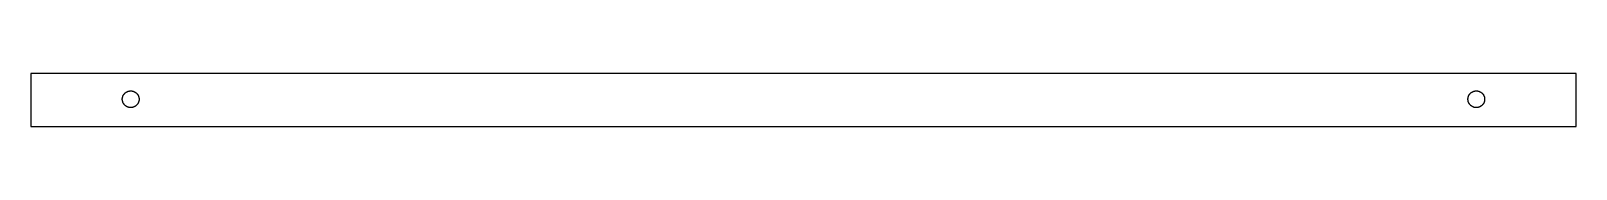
# Model space of a CAD drawing. Header units: millimetres. Extents: x 3793 to 3913, y 1397 to 1401.
import ezdxf

# ---------------------------------------------------------------- set-up
doc = ezdxf.new("R2010")
doc.units = ezdxf.units.MM
doc.header["$MEASUREMENT"] = 0
doc.layers.add('Laser$LaserCut1', color=1, linetype='Continuous', true_color=0xff0000)
doc.layers.add('Laser$LaserCut2', color=3, linetype='Continuous', true_color=0x00ff00)

msp = doc.modelspace()

# ---------------------------------------------------------------- linework, layer by layer
at = {"layer": 'Laser$LaserCut1'}
for points in [[(3913.26, 1400.8), (3793.26, 1400.8)], [(3793.26, 1400.8), (3793.26, 1396.8)], [(3913.26, 1396.8), (3913.26, 1400.8)], [(3793.26, 1396.8), (3793.26, 1396.68)], [(3913.26, 1396.68), (3913.26, 1396.8)], [(3793.26, 1396.68), (3913.26, 1396.68)]]:
    msp.add_lwpolyline(points, dxfattribs=at)
at = {"layer": 'Laser$LaserCut2'}
for points in [[(3801.01, 1399.45), (3801.03, 1399.45), (3801.04, 1399.45), (3801.06, 1399.45), (3801.07, 1399.45), (3801.09, 1399.45), (3801.1, 1399.45), (3801.12, 1399.44), (3801.13, 1399.44), (3801.15, 1399.44), (3801.16, 1399.44), (3801.18, 1399.43), (3801.19, 1399.43), (3801.21, 1399.42), (3801.22, 1399.42), (3801.24, 1399.41), (3801.25, 1399.41), (3801.27, 1399.4), (3801.28, 1399.39), (3801.3, 1399.39), (3801.31, 1399.38), (3801.33, 1399.37), (3801.34, 1399.36), (3801.35, 1399.36), (3801.37, 1399.35), (3801.38, 1399.34), (3801.4, 1399.33), (3801.41, 1399.32), (3801.42, 1399.31), (3801.44, 1399.3), (3801.45, 1399.29), (3801.46, 1399.27), (3801.47, 1399.26), (3801.48, 1399.25), (3801.5, 1399.24), (3801.51, 1399.23), (3801.52, 1399.21), (3801.53, 1399.2), (3801.54, 1399.19), (3801.55, 1399.17), (3801.56, 1399.16), (3801.57, 1399.14), (3801.57, 1399.13), (3801.58, 1399.12), (3801.59, 1399.1), (3801.6, 1399.09), (3801.6, 1399.07), (3801.61, 1399.06), (3801.62, 1399.04), (3801.62, 1399.03), (3801.63, 1399.01), (3801.63, 1399), (3801.64, 1398.98), (3801.64, 1398.97), (3801.65, 1398.95), (3801.65, 1398.94), (3801.65, 1398.92), (3801.65, 1398.91), (3801.66, 1398.89), (3801.66, 1398.88), (3801.66, 1398.86), (3801.66, 1398.85), (3801.66, 1398.83), (3801.66, 1398.82), (3801.66, 1398.8), (3801.66, 1398.79), (3801.66, 1398.77), (3801.66, 1398.76), (3801.66, 1398.74), (3801.66, 1398.73), (3801.66, 1398.71), (3801.65, 1398.7), (3801.65, 1398.68), (3801.65, 1398.67), (3801.65, 1398.65), (3801.64, 1398.64), (3801.64, 1398.62), (3801.63, 1398.61), (3801.63, 1398.59), (3801.62, 1398.58), (3801.62, 1398.56), (3801.61, 1398.55), (3801.6, 1398.53), (3801.6, 1398.52), (3801.59, 1398.5), (3801.58, 1398.49), (3801.57, 1398.48), (3801.57, 1398.46), (3801.56, 1398.45), (3801.55, 1398.43), (3801.54, 1398.42), (3801.53, 1398.41), (3801.52, 1398.39), (3801.51, 1398.38), (3801.5, 1398.37), (3801.48, 1398.36), (3801.47, 1398.34), (3801.46, 1398.33), (3801.45, 1398.32), (3801.44, 1398.31), (3801.42, 1398.3), (3801.41, 1398.29), (3801.4, 1398.28), (3801.38, 1398.27), (3801.37, 1398.26), (3801.35, 1398.25), (3801.34, 1398.24), (3801.33, 1398.23), (3801.31, 1398.23), (3801.3, 1398.22), (3801.28, 1398.21), (3801.27, 1398.21), (3801.25, 1398.2), (3801.24, 1398.19), (3801.22, 1398.19), (3801.21, 1398.18), (3801.19, 1398.18), (3801.18, 1398.17), (3801.16, 1398.17), (3801.15, 1398.17), (3801.13, 1398.16), (3801.12, 1398.16), (3801.1, 1398.16), (3801.09, 1398.16), (3801.07, 1398.16), (3801.06, 1398.15), (3801.04, 1398.15), (3801.03, 1398.15), (3801.01, 1398.15), (3801, 1398.15), (3800.98, 1398.15), (3800.97, 1398.15), (3800.95, 1398.16), (3800.94, 1398.16), (3800.92, 1398.16), (3800.91, 1398.16), (3800.89, 1398.16), (3800.88, 1398.17), (3800.86, 1398.17), (3800.85, 1398.17), (3800.83, 1398.18), (3800.82, 1398.18), (3800.8, 1398.19), (3800.79, 1398.19), (3800.77, 1398.2), (3800.76, 1398.21), (3800.74, 1398.21), (3800.73, 1398.22), (3800.71, 1398.23), (3800.7, 1398.23), (3800.69, 1398.24), (3800.67, 1398.25), (3800.66, 1398.26), (3800.64, 1398.27), (3800.63, 1398.28), (3800.62, 1398.29), (3800.6, 1398.3), (3800.59, 1398.31), (3800.58, 1398.32), (3800.57, 1398.33), (3800.55, 1398.34), (3800.54, 1398.36), (3800.53, 1398.37), (3800.52, 1398.38), (3800.51, 1398.39), (3800.5, 1398.41), (3800.49, 1398.42), (3800.48, 1398.43), (3800.47, 1398.45), (3800.46, 1398.46), (3800.45, 1398.48), (3800.44, 1398.49), (3800.44, 1398.5), (3800.43, 1398.52), (3800.42, 1398.53), (3800.41, 1398.55), (3800.41, 1398.56), (3800.4, 1398.58), (3800.4, 1398.59), (3800.39, 1398.61), (3800.39, 1398.62), (3800.38, 1398.64), (3800.38, 1398.65), (3800.38, 1398.67), (3800.37, 1398.68), (3800.37, 1398.7), (3800.37, 1398.71), (3800.37, 1398.73), (3800.37, 1398.74), (3800.36, 1398.76), (3800.36, 1398.77), (3800.36, 1398.79), (3800.36, 1398.8), (3800.36, 1398.82), (3800.36, 1398.83), (3800.36, 1398.85), (3800.37, 1398.86), (3800.37, 1398.88), (3800.37, 1398.89), (3800.37, 1398.91), (3800.37, 1398.92), (3800.38, 1398.94), (3800.38, 1398.95), (3800.38, 1398.97), (3800.39, 1398.98), (3800.39, 1399), (3800.4, 1399.01), (3800.4, 1399.03), (3800.41, 1399.04), (3800.41, 1399.06), (3800.42, 1399.07), (3800.43, 1399.09), (3800.44, 1399.1), (3800.44, 1399.12), (3800.45, 1399.13), (3800.46, 1399.14), (3800.47, 1399.16), (3800.48, 1399.17), (3800.49, 1399.19), (3800.5, 1399.2), (3800.51, 1399.21), (3800.52, 1399.23), (3800.53, 1399.24), (3800.54, 1399.25), (3800.55, 1399.26), (3800.57, 1399.27), (3800.58, 1399.29), (3800.59, 1399.3), (3800.6, 1399.31), (3800.62, 1399.32), (3800.63, 1399.33), (3800.64, 1399.34), (3800.66, 1399.35), (3800.67, 1399.36), (3800.69, 1399.36), (3800.7, 1399.37), (3800.71, 1399.38), (3800.73, 1399.39), (3800.74, 1399.39), (3800.76, 1399.4), (3800.77, 1399.41), (3800.79, 1399.41), (3800.8, 1399.42), (3800.82, 1399.42), (3800.83, 1399.43), (3800.85, 1399.43), (3800.86, 1399.44), (3800.88, 1399.44), (3800.89, 1399.44), (3800.91, 1399.44), (3800.92, 1399.45), (3800.94, 1399.45), (3800.95, 1399.45), (3800.97, 1399.45), (3800.98, 1399.45), (3801, 1399.45), (3801.01, 1399.45)], [(3905.51, 1399.45), (3905.53, 1399.45), (3905.54, 1399.45), (3905.56, 1399.45), (3905.57, 1399.45), (3905.59, 1399.45), (3905.6, 1399.45), (3905.62, 1399.44), (3905.63, 1399.44), (3905.65, 1399.44), (3905.66, 1399.44), (3905.68, 1399.43), (3905.69, 1399.43), (3905.71, 1399.42), (3905.72, 1399.42), (3905.74, 1399.41), (3905.75, 1399.41), (3905.77, 1399.4), (3905.78, 1399.39), (3905.8, 1399.39), (3905.81, 1399.38), (3905.83, 1399.37), (3905.84, 1399.36), (3905.85, 1399.36), (3905.87, 1399.35), (3905.88, 1399.34), (3905.9, 1399.33), (3905.91, 1399.32), (3905.92, 1399.31), (3905.94, 1399.3), (3905.95, 1399.29), (3905.96, 1399.27), (3905.97, 1399.26), (3905.98, 1399.25), (3906, 1399.24), (3906.01, 1399.23), (3906.02, 1399.21), (3906.03, 1399.2), (3906.04, 1399.19), (3906.05, 1399.17), (3906.06, 1399.16), (3906.07, 1399.14), (3906.07, 1399.13), (3906.08, 1399.12), (3906.09, 1399.1), (3906.1, 1399.09), (3906.1, 1399.07), (3906.11, 1399.06), (3906.12, 1399.04), (3906.12, 1399.03), (3906.13, 1399.01), (3906.13, 1399), (3906.14, 1398.98), (3906.14, 1398.97), (3906.15, 1398.95), (3906.15, 1398.94), (3906.15, 1398.92), (3906.15, 1398.91), (3906.16, 1398.89), (3906.16, 1398.88), (3906.16, 1398.86), (3906.16, 1398.85), (3906.16, 1398.83), (3906.16, 1398.82), (3906.16, 1398.8), (3906.16, 1398.79), (3906.16, 1398.77), (3906.16, 1398.76), (3906.16, 1398.74), (3906.16, 1398.73), (3906.16, 1398.71), (3906.15, 1398.7), (3906.15, 1398.68), (3906.15, 1398.67), (3906.15, 1398.65), (3906.14, 1398.64), (3906.14, 1398.62), (3906.13, 1398.61), (3906.13, 1398.59), (3906.12, 1398.58), (3906.12, 1398.56), (3906.11, 1398.55), (3906.1, 1398.53), (3906.1, 1398.52), (3906.09, 1398.5), (3906.08, 1398.49), (3906.07, 1398.48), (3906.07, 1398.46), (3906.06, 1398.45), (3906.05, 1398.43), (3906.04, 1398.42), (3906.03, 1398.41), (3906.02, 1398.39), (3906.01, 1398.38), (3906, 1398.37), (3905.98, 1398.36), (3905.97, 1398.34), (3905.96, 1398.33), (3905.95, 1398.32), (3905.94, 1398.31), (3905.92, 1398.3), (3905.91, 1398.29), (3905.9, 1398.28), (3905.88, 1398.27), (3905.87, 1398.26), (3905.85, 1398.25), (3905.84, 1398.24), (3905.83, 1398.23), (3905.81, 1398.23), (3905.8, 1398.22), (3905.78, 1398.21), (3905.77, 1398.21), (3905.75, 1398.2), (3905.74, 1398.19), (3905.72, 1398.19), (3905.71, 1398.18), (3905.69, 1398.18), (3905.68, 1398.17), (3905.66, 1398.17), (3905.65, 1398.17), (3905.63, 1398.16), (3905.62, 1398.16), (3905.6, 1398.16), (3905.59, 1398.16), (3905.57, 1398.16), (3905.56, 1398.15), (3905.54, 1398.15), (3905.53, 1398.15), (3905.51, 1398.15), (3905.5, 1398.15), (3905.48, 1398.15), (3905.47, 1398.15), (3905.45, 1398.16), (3905.44, 1398.16), (3905.42, 1398.16), (3905.41, 1398.16), (3905.39, 1398.16), (3905.38, 1398.17), (3905.36, 1398.17), (3905.35, 1398.17), (3905.33, 1398.18), (3905.32, 1398.18), (3905.3, 1398.19), (3905.29, 1398.19), (3905.27, 1398.2), (3905.26, 1398.21), (3905.24, 1398.21), (3905.23, 1398.22), (3905.21, 1398.23), (3905.2, 1398.23), (3905.19, 1398.24), (3905.17, 1398.25), (3905.16, 1398.26), (3905.14, 1398.27), (3905.13, 1398.28), (3905.12, 1398.29), (3905.1, 1398.3), (3905.09, 1398.31), (3905.08, 1398.32), (3905.07, 1398.33), (3905.05, 1398.34), (3905.04, 1398.36), (3905.03, 1398.37), (3905.02, 1398.38), (3905.01, 1398.39), (3905, 1398.41), (3904.99, 1398.42), (3904.98, 1398.43), (3904.97, 1398.45), (3904.96, 1398.46), (3904.95, 1398.48), (3904.94, 1398.49), (3904.94, 1398.5), (3904.93, 1398.52), (3904.92, 1398.53), (3904.91, 1398.55), (3904.91, 1398.56), (3904.9, 1398.58), (3904.9, 1398.59), (3904.89, 1398.61), (3904.89, 1398.62), (3904.88, 1398.64), (3904.88, 1398.65), (3904.88, 1398.67), (3904.87, 1398.68), (3904.87, 1398.7), (3904.87, 1398.71), (3904.87, 1398.73), (3904.87, 1398.74), (3904.86, 1398.76), (3904.86, 1398.77), (3904.86, 1398.79), (3904.86, 1398.8), (3904.86, 1398.82), (3904.86, 1398.83), (3904.86, 1398.85), (3904.87, 1398.86), (3904.87, 1398.88), (3904.87, 1398.89), (3904.87, 1398.91), (3904.87, 1398.92), (3904.88, 1398.94), (3904.88, 1398.95), (3904.88, 1398.97), (3904.89, 1398.98), (3904.89, 1399), (3904.9, 1399.01), (3904.9, 1399.03), (3904.91, 1399.04), (3904.91, 1399.06), (3904.92, 1399.07), (3904.93, 1399.09), (3904.94, 1399.1), (3904.94, 1399.12), (3904.95, 1399.13), (3904.96, 1399.14), (3904.97, 1399.16), (3904.98, 1399.17), (3904.99, 1399.19), (3905, 1399.2), (3905.01, 1399.21), (3905.02, 1399.23), (3905.03, 1399.24), (3905.04, 1399.25), (3905.05, 1399.26), (3905.07, 1399.27), (3905.08, 1399.29), (3905.09, 1399.3), (3905.1, 1399.31), (3905.12, 1399.32), (3905.13, 1399.33), (3905.14, 1399.34), (3905.16, 1399.35), (3905.17, 1399.36), (3905.19, 1399.36), (3905.2, 1399.37), (3905.21, 1399.38), (3905.23, 1399.39), (3905.24, 1399.39), (3905.26, 1399.4), (3905.27, 1399.41), (3905.29, 1399.41), (3905.3, 1399.42), (3905.32, 1399.42), (3905.33, 1399.43), (3905.35, 1399.43), (3905.36, 1399.44), (3905.38, 1399.44), (3905.39, 1399.44), (3905.41, 1399.44), (3905.42, 1399.45), (3905.44, 1399.45), (3905.45, 1399.45), (3905.47, 1399.45), (3905.48, 1399.45), (3905.5, 1399.45), (3905.51, 1399.45)]]:
    msp.add_lwpolyline(points, dxfattribs=at)

doc.saveas('drawing.dxf')
